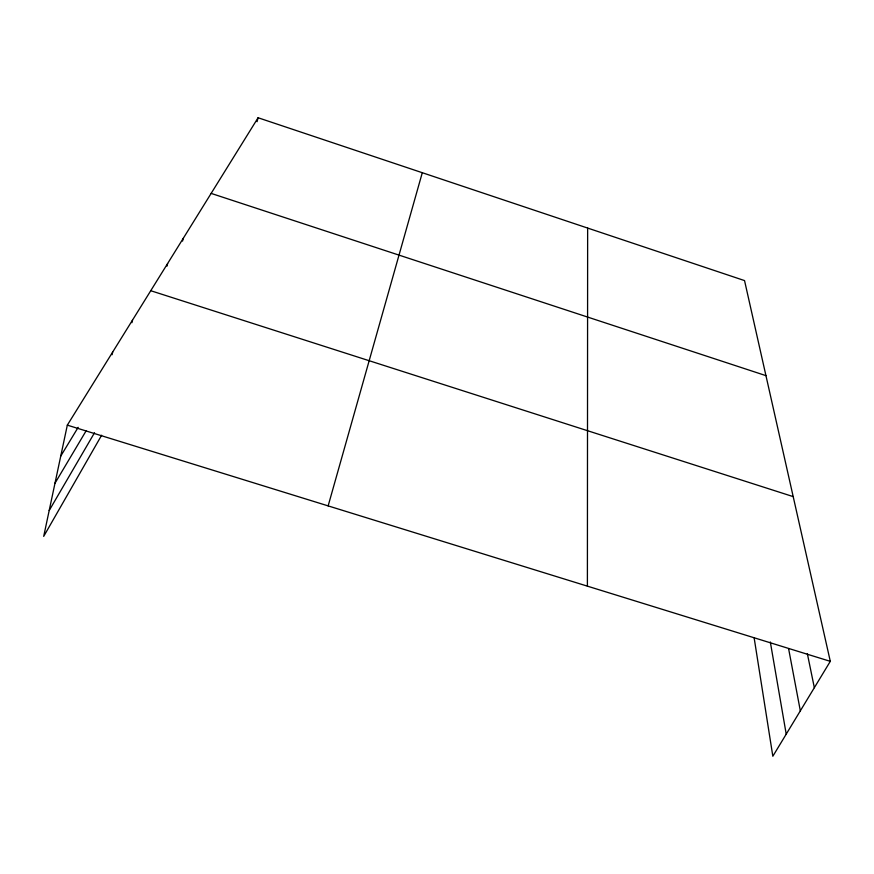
<?xml version="1.0" encoding="UTF-8"?>
<svg xmlns="http://www.w3.org/2000/svg" width="874" height="874" viewBox="0 0 874 874"><rect width="100%" height="100%" fill="white"/><g stroke="black" fill="none" stroke-linecap="round" stroke-linejoin="round"><path stroke-width="1.31" d="M587.394 586.148L587.645 228.059M754.175 638.053L772.835 756.25L830.3 661.345L744.539 280.587L258.092 117.75L67.32 425.146L43.7 536.374L101.635 435.23M112.08 354.724L112.67 352.069M131.919 322.692L132.509 320.113M166.989 266.122L167.6 263.577M182.557 241.06L183.19 238.449M257.065 121.694L258.092 117.75M328.143 505.893L422.295 172.713M49.195 510.514L94.523 432.739M54.986 483.224L86.122 430.827M60.754 456.086L78.179 427.342M67.32 425.146L830.3 661.345M150.754 290.714L793.199 496.618M211.147 193.405L765.952 375.645M807.358 653.686L814.339 687.696M788.61 648.716L800.333 710.846M770.322 641.986L786.218 734.138"/></g></svg>
